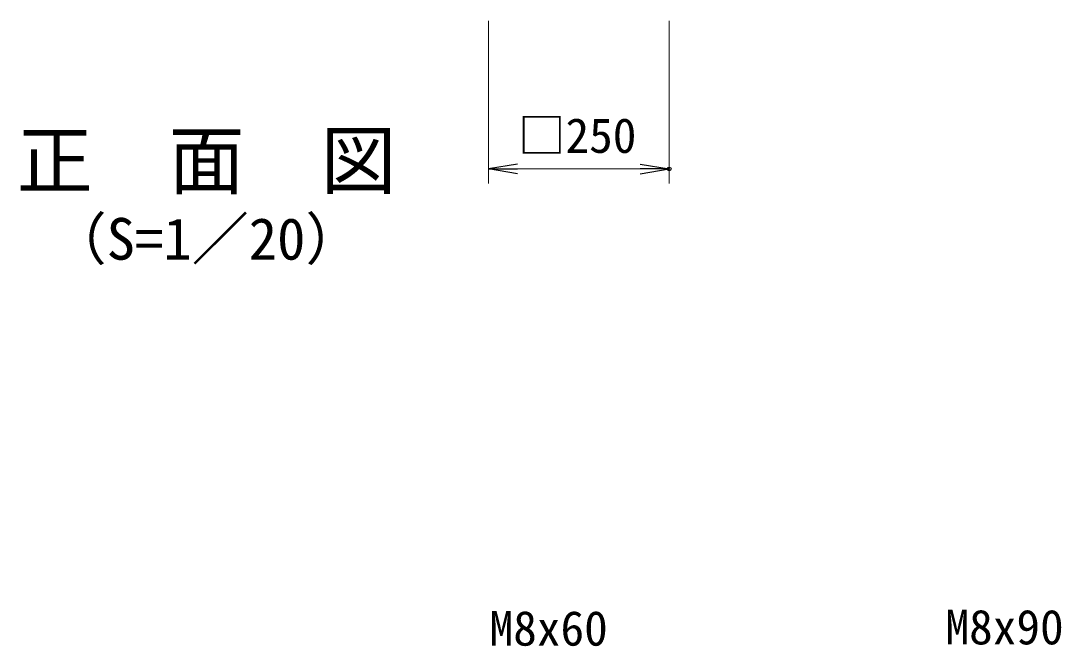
# Model space of a CAD drawing. Units: millimetres, scale not verified. Extents: x -4200 to 4200, y -2970 to 2970.
# Drawn here: x -2381 to -942, y -1608 to -742 of the extents above; entities that cross this region are included whole.
import ezdxf
from ezdxf.enums import TextEntityAlignment as Align

# ---------------------------------------------------------------- set-up
doc = ezdxf.new("R2010")
doc.units = ezdxf.units.MM
doc.header["$LTSCALE"] = 10
doc.header["$PDMODE"] = 32
doc.header["$PDSIZE"] = 5
for name, color, linetype, lineweight in [('0-0_D-STR-TXT', 7, 'Continuous', 13), ('0-7_D-STR-DIM', 7, 'Continuous', 13), ('0-9_Defpoints', 6, 'Continuous', 25)]:
    doc.layers.add(name, color=color, linetype=linetype, lineweight=lineweight)
doc.layers.add('0-8_0', color=7, linetype='Continuous')
doc.styles.add('ＭＳ ゴシック', font='')
doc.styles.get('ＭＳ ゴシック').set_extended_font_data('MS Gothic')

# ---------------------------------------------------------------- blocks, each defined once
blk = doc.blocks.new('_Open')
at = {"layer": '0-8_0'}
blk.add_line((-10, 1.667), (0, 0), dxfattribs=at)
blk.add_lwpolyline([(-10, -1.667), (0, 0), (-10, 0)], dxfattribs=at)

msp = doc.modelspace()

# ---------------------------------------------------------------- linework, layer by layer
at = {"layer": '0-7_D-STR-DIM'}
for p, q in [((-1733.92, -742.32), (-1733.92, -967.31)), ((-1483.92, -742.32), (-1483.92, -967.31)), ((-1693.92, -947.31), (-1523.92, -947.31))]:
    msp.add_line(p, q, dxfattribs=at)
at = {"layer": '0-9_Defpoints'}
msp.add_point((-1483.92, -947.31), dxfattribs=at)

# ---------------------------------------------------------------- block references
at = {"layer": '0-7_D-STR-DIM', "xscale": 4, "yscale": 4, "rotation": 180}
msp.add_blockref('_Open', (-1733.92, -947.31), dxfattribs=at)
at = {"layer": '0-7_D-STR-DIM', "xscale": 4, "yscale": 4}
msp.add_blockref('_Open', (-1483.92, -947.31), dxfattribs=at)

# ---------------------------------------------------------------- texts
at = {"layer": '0-0_D-STR-TXT', "style": 'ＭＳ ゴシック'}
for s, height, p in [('正\u3000面\u3000図', 76.98, (-2386.32, -997.07)), ('（S=1／20）', 57.7, (-2340.83, -1090.27)), ('M8x60', 48.09, (-1732.48, -1621.59)), ('M8x90', 48.09, (-1101.88, -1619.87))]:
    msp.add_text(s, height=height, dxfattribs=at).set_placement(p, align=Align.BOTTOM_LEFT)
at = {"layer": '0-7_D-STR-DIM', "style": 'ＭＳ ゴシック'}
msp.add_text('□250', height=48.09, dxfattribs=at).set_placement((-1693.07, -939.56), align=Align.BOTTOM_LEFT)

doc.saveas('drawing.dxf')
